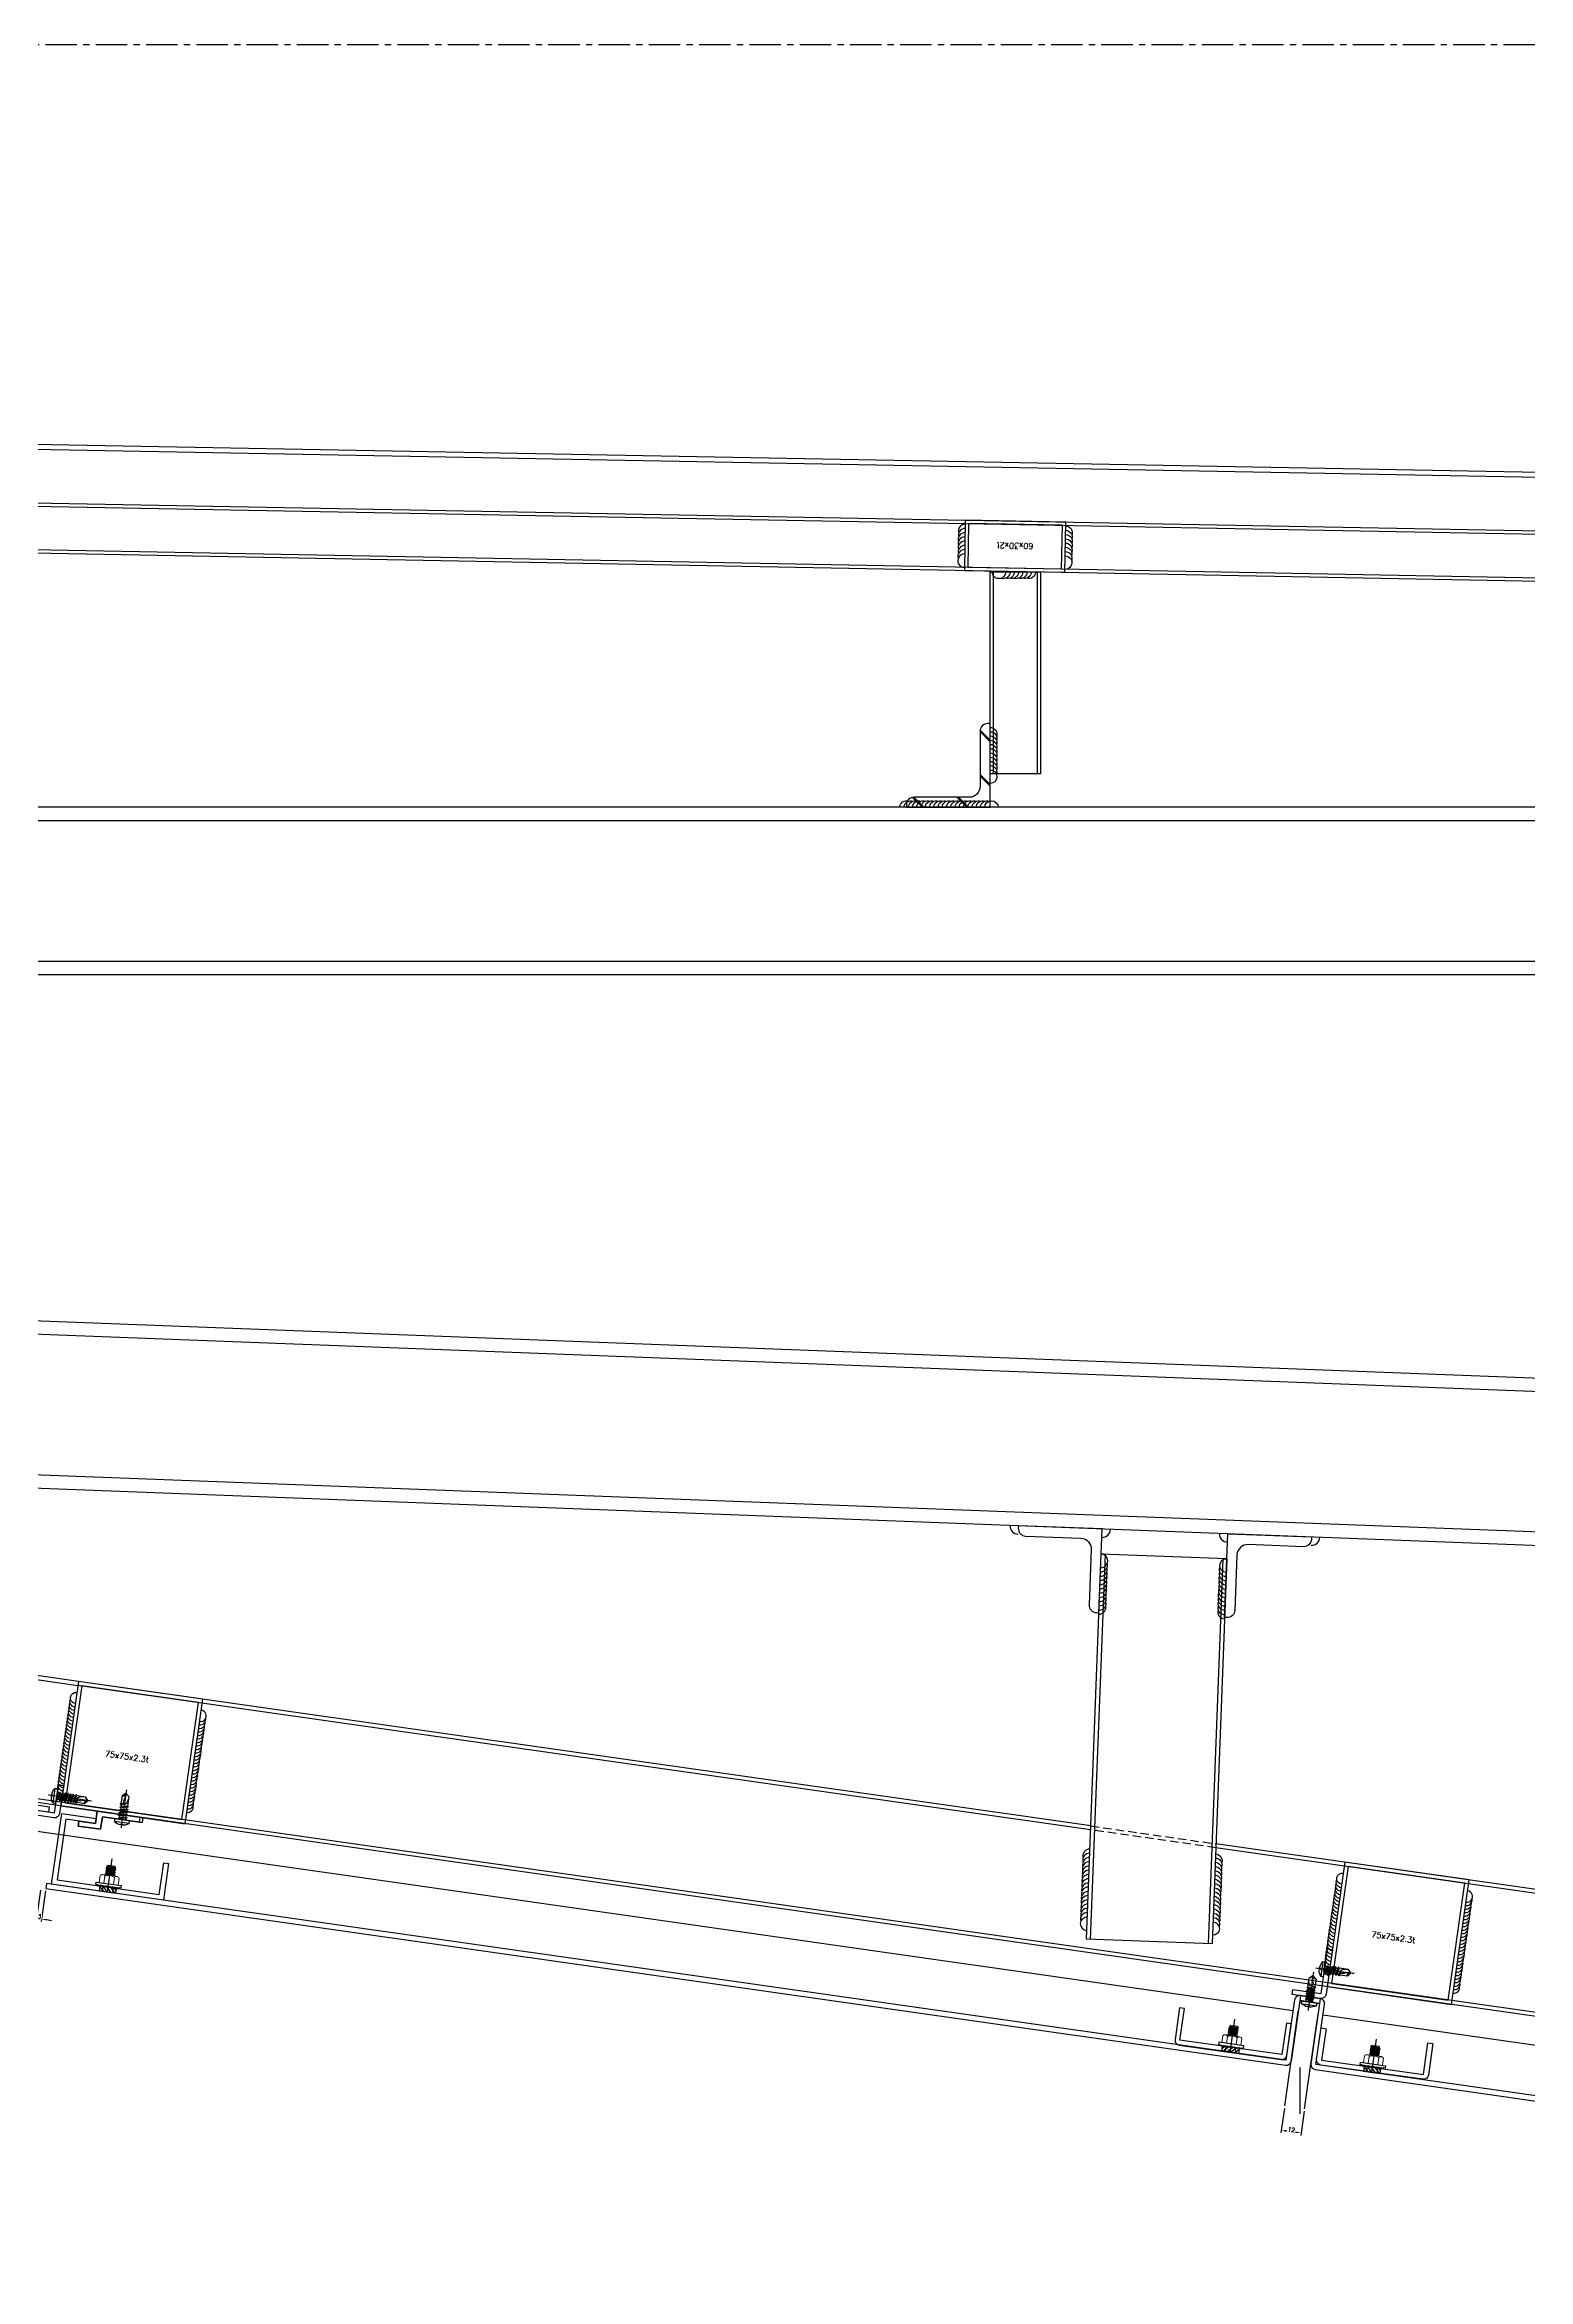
# Model space of a CAD drawing. Extents: x -3378 to 102197, y -3799 to 48702.
# Drawn here: x 56752 to 57637, y 32214 to 33548 of the extents above; entities that cross this region are included whole.
import ezdxf

# ---------------------------------------------------------------- set-up
doc = ezdxf.new("R2010")
doc.units = 0
doc.linetypes.add('CENTER', pattern=[2, 1.25, -0.25, 0.25, -0.25])
doc.linetypes.add('HIDDEN', pattern=[0.375, 0.25, -0.125])
for name, color, linetype in [('11', 11, 'Continuous'), ('24WELD', 55, 'Continuous'), ('3', 3, 'Continuous'), ('4', 4, 'Continuous'), ('6', 6, 'Continuous'), ('ARR', 6, 'Continuous'), ('BCM-DIM', 54, 'Continuous'), ('BCM-EXT', 2, 'Continuous'), ('BCM-SIL', 8, 'Continuous'), ('GM_SECT_15', 15, 'Continuous'), ('steel', 7, 'Continuous'), ('中心線 CENTER', 6, 'CENTER'), ('螺絲 固定五金 FASTENERS', 124, 'Continuous'), ('視覺模型鋁擠型暫替', 4, 'Continuous'), ('金屬面材 METAL PANEL', 2, 'Continuous'), ('鐵件', 6, 'Continuous'), ('隱藏線 HIDDEN', 8, 'HIDDEN')]:
    doc.layers.add(name, color=color, linetype=linetype)
doc.layers.add('12', color=3, linetype='Continuous', lineweight=9)
doc.layers.add('不顯示', color=254, linetype='Continuous', plot=False)
doc.styles.add('DIM', font='simplex.shx', dxfattribs={"bigfont": 'chineset.shx'})
doc.styles.get("Standard").update_dxf_attribs({"font": 'romans.shx', "bigfont": 'chinese.shx'})
doc.dimstyles.new('b4-3', dxfattribs={"dimtxt": 5, "dimasz": 3, "dimexe": 1.5, "dimexo": 1.5, "dimgap": 0, "dimtad": 1, "dimtxsty": 'Standard', "dimcen": -1.5, "dimdle": 1, "dimclrd": 256, "dimclre": 256, "dimclrt": 3, "dimadec": 0, "dimazin": 0, "dimtfac": 1, "dimtmove": 0, "dimatfit": 3, "dimfxl": 0.18, "dimtfill": 1, "dimarcsym": 1})

# ---------------------------------------------------------------- blocks, each defined once
blk = doc.blocks.new('*u145')
at = {"layer": 'Defpoints'}
h = blk.add_hatch(color=251, dxfattribs=at)
h.dxf.hatch_style = 1
edge = h.paths.add_edge_path(flags=17)
edge.add_arc((0, 0), 0.26, 0, 360)
edge = h.paths.add_edge_path()
edge.add_arc((0, 0), 0.282, 0, 360)
h.paths.add_polyline_path([(-0.1, 0.1), (0.1, 0.1), (0.1, 0.1), (0.1, 0.1), (0.1, 0.1), (0.1, 0.1), (0.2, 0.1), (0.2, 0.2), (0.1, 0.2), (0, 0.2), (0, 0.2), (0, 0.2), (0, 0.2), (0, 0.2), (0, 0.2), (0, 0.2), (-0.1, 0.2), (-0.2, 0.2), (-0.2, 0.1), (-0.1, 0.1), (-0.1, 0.1), (-0.1, 0.1), (-0.1, 0.1)], flags=16)
h.paths.add_polyline_path([(0.1, 0.1), (-0.1, 0.1), (-0.1, 0.1), (-0.1, 0.1), (0.1, 0.1), (0.1, 0.1)], flags=16)
h.paths.add_polyline_path([(0.1, 0), (-0.1, 0), (-0.2, 0), (-0.1, 0), (0, 0), (0, 0), (0, -0.2), (0, -0.2), (0, -0.2), (0, -0.2), (0, 0), (0, 0), (0.1, 0), (0.2, 0)], flags=16)
h.paths.add_polyline_path([(0.1, -0.1), (0.1, -0.1), (0.1, -0.1), (0.1, -0.1), (0.1, -0.2), (0.1, -0.2), (0.1, -0.1), (0.1, -0.1), (0.1, -0.1), (0.1, -0.1)], flags=16)
h.paths.add_polyline_path([(-0.1, -0.1), (-0.1, -0.1), (-0.1, -0.1), (-0.1, -0.1), (-0.1, -0.2), (-0.2, -0.2), (-0.1, -0.2), (-0.1, -0.2), (-0.1, -0.2), (-0.1, -0.1), (-0.1, -0.1)], flags=16)
blk = doc.blocks.new('*U169')
h = blk.add_hatch()
h.set_pattern_fill('STEEL1', color=256, scale=0.5, pattern_type=2)
h.set_pattern_definition([(45, (0, 0), (-13.2583, 13.2583), []), (45, (0.875, 0), (-13.2583, 13.2583), [])])
edge = h.paths.add_edge_path()
edge.add_line((0, 50), (0, 0))
edge.add_line((0, 0), (50, 0))
edge.add_line((50, 0), (50, 1.5))
edge.add_arc((45.5, 1.5), 4.5, 0, 90)
edge.add_line((45.5, 6), (12.5, 6))
edge.add_arc((12.5, 12.5), 6.5, 180, 270, ccw=False)
edge.add_line((6, 12.5), (6, 45.5))
edge.add_arc((1.5, 45.5), 4.5, 0, 90)
edge.add_line((1.5, 50), (0, 50))
at = {"layer": '鐵件'}
blk.add_lwpolyline([(0, 50), (0, 0), (50, 0), (50, 1.5, 0.414214), (45.5, 6), (12.5, 6, -0.414214), (6, 12.5), (6, 45.5, 0.414214), (1.5, 50)], format="xyb", close=True, dxfattribs=at)
blk.add_blockref('*u145', (0, 0))
blk = doc.blocks.new('60x30x2t')
at = {"layer": 'GM_SECT_15'}
for points in [[(0, -30), (60, -30), (60, 0), (0, 0)], [(2, -28), (58, -28), (58, -2), (2, -2)]]:
    blk.add_lwpolyline(points, close=True, dxfattribs=at)
at = {"layer": '不顯示', "linetype": 'Continuous', "insert": (19.1, -13.5), "char_height": 3.5, "attachment_point": 1, "style": 'DIM'}
blk.add_mtext_dynamic_manual_height_columns('60x30x2t', width=104.263, gutter_width=87.5, heights=[0], dxfattribs=at)
blk = doc.blocks.new('*U579')
for centre, end in [((-0.7, -14), 15.2733), ((-0.6, -11.5), 15.2733), ((-0.5, -9), 15.2733), ((-0.3, -6.5), 15.2733), ((-0.2, -4), 87.0635), ((-1.1, -21.5), 15.2733), ((-1, -19), 15.2733), ((-0.8, -16.5), 15.2733)]:
    blk.add_arc(centre, 4, 267.0635, end)
blk = doc.blocks.new('*U580')
for centre, end in [((4, -0.3), 176.1329), ((6.5, -0.4), 104.3427), ((9, -0.6), 104.3427), ((11.5, -0.8), 104.3427), ((14, -0.9), 104.3427), ((16.5, -1.1), 104.3427), ((19, -1.3), 104.3427), ((21.5, -1.5), 104.3427)]:
    blk.add_arc(centre, 4, 356.1329, end)
blk = doc.blocks.new('*U581')
for centre, end in [((-0.7, -14), 15.2733), ((-0.6, -11.5), 15.2733), ((-0.5, -9), 15.2733), ((-0.3, -6.5), 15.2733), ((-0.2, -4), 87.0635), ((-1.1, -21.5), 15.2733), ((-1, -19), 15.2733), ((-0.8, -16.5), 15.2733)]:
    blk.add_arc(centre, 4, 267.0635, end)
blk = doc.blocks.new('*U557')
for centre, end in [((-54, 1.7), 286.3529), ((-51.5, 1.7), 286.3529), ((-49, 1.6), 286.3529), ((-46.5, 1.5), 286.3529), ((-44, 1.4), 286.3529), ((-41.5, 1.3), 286.3529), ((-39, 1.3), 286.3529), ((-36.5, 1.2), 286.3529), ((-34, 1.1), 286.3529), ((-31.5, 1), 286.3529), ((-29, 0.9), 286.3529), ((-26.5, 0.9), 286.3529), ((-24, 0.8), 286.3529), ((-21.5, 0.7), 286.3529), ((-19, 0.6), 286.3529), ((-16.5, 0.5), 286.3529), ((-14, 0.5), 286.3529), ((-11.5, 0.4), 286.3529), ((-9, 0.3), 286.3529), ((-6.5, 0.2), 286.3529), ((-4, 0.1), 358.1431)]:
    blk.add_arc(centre, 4, 178.1431, end)
blk = doc.blocks.new('*U558')
for centre, end in [((-0.5, -14), 16.3529), ((-0.4, -11.5), 16.3529), ((-0.3, -9), 16.3529), ((-0.1, -4), 88.1431), ((-0.2, -6.5), 16.3529), ((-0.9, -26.5), 16.3529), ((-0.8, -24), 16.3529), ((-0.7, -21.5), 16.3529), ((-0.5, -16.5), 16.3529), ((-0.6, -19), 16.3529), ((-0.9, -29), 16.3529)]:
    blk.add_arc(centre, 4, 268.1431, end)
blk = doc.blocks.new('75x75x2.3t')
at = {"layer": 'GM_SECT_15'}
for points in [[(0, -75), (75, -75), (75, 0), (0, 0)], [(2.3, -72.7), (72.7, -72.7), (72.7, -2.3), (2.3, -2.3)]]:
    blk.add_lwpolyline(points, close=True, dxfattribs=at)
at = {"layer": '不顯示', "linetype": 'Continuous', "insert": (21.8, -38.5), "char_height": 3.5, "attachment_point": 1, "style": 'DIM'}
blk.add_mtext_dynamic_manual_height_columns('75x75x2.3t', width=3.486, gutter_width=17.5, heights=[0], dxfattribs=at)
blk = doc.blocks.new('*U401')
for centre, end in [((-69, 2.2), 286.3529), ((-66.5, 2.2), 286.3529), ((-64, 2.1), 286.3529), ((-61.5, 2), 286.3529), ((-59, 1.9), 286.3529), ((-56.5, 1.8), 286.3529), ((-54, 1.7), 286.3529), ((-51.5, 1.7), 286.3529), ((-49, 1.6), 286.3529), ((-46.5, 1.5), 286.3529), ((-44, 1.4), 286.3529), ((-41.5, 1.3), 286.3529), ((-39, 1.3), 286.3529), ((-36.5, 1.2), 286.3529), ((-34, 1.1), 286.3529), ((-31.5, 1), 286.3529), ((-29, 0.9), 286.3529), ((-26.5, 0.9), 286.3529), ((-24, 0.8), 286.3529), ((-21.5, 0.7), 286.3529), ((-19, 0.6), 286.3529), ((-16.5, 0.5), 286.3529), ((-14, 0.5), 286.3529), ((-11.5, 0.4), 286.3529), ((-9, 0.3), 286.3529), ((-6.5, 0.2), 286.3529), ((-4, 0.1), 358.1431)]:
    blk.add_arc(centre, 4, 178.1431, end)
blk = doc.blocks.new('*U402')
for centre, end in [((-69, 2.2), 286.3529), ((-66.5, 2.2), 286.3529), ((-64, 2.1), 286.3529), ((-61.5, 2), 286.3529), ((-59, 1.9), 286.3529), ((-56.5, 1.8), 286.3529), ((-54, 1.7), 286.3529), ((-51.5, 1.7), 286.3529), ((-49, 1.6), 286.3529), ((-46.5, 1.5), 286.3529), ((-44, 1.4), 286.3529), ((-41.5, 1.3), 286.3529), ((-39, 1.3), 286.3529), ((-36.5, 1.2), 286.3529), ((-34, 1.1), 286.3529), ((-31.5, 1), 286.3529), ((-29, 0.9), 286.3529), ((-26.5, 0.9), 286.3529), ((-24, 0.8), 286.3529), ((-21.5, 0.7), 286.3529), ((-19, 0.6), 286.3529), ((-16.5, 0.5), 286.3529), ((-14, 0.5), 286.3529), ((-11.5, 0.4), 286.3529), ((-9, 0.3), 286.3529), ((-6.5, 0.2), 286.3529), ((-4, 0.1), 358.1431)]:
    blk.add_arc(centre, 4, 178.1431, end)
blk = doc.blocks.new('M5x16圓頭自攻')
at = {"layer": 'ARR', "color": 0, "linetype": 'CENTER', "ltscale": 0.87}
blk.add_line((18, 0), (-5.1, 0), dxfattribs=at)
at = {"layer": 'ARR', "color": 0, "linetype": 'ByBlock', "ltscale": 0.3}
for p, q in [((-1.6, -4.5), (-1.6, 4.5)), ((0.5, 2.2), (1.1, 1.9)), ((0.7, 2.1), (1.6, -2.5)), ((1.9, 1.9), (1.1, 1.9)), ((2.2, 2.5), (3.2, -2.5)), ((3.5, 1.9), (2.7, 1.9)), ((3.8, 2.5), (4.8, -2.5)), ((5.1, 1.9), (4.3, 1.9)), ((5.4, 2.5), (6.4, -2.5)), ((6.8, 1.9), (5.9, 1.9)), ((7.2, 2.5), (8.2, -2.5)), ((8.4, 1.9), (7.7, 1.9)), ((8.7, 1.9), (8, 1.9)), ((9.1, 2.5), (9.7, -0.6)), ((14.1, 2.1), (9.5, 2.1)), ((15.8, 0.1), (14.1, 2.1)), ((15.8, 0.1), (15.9, 0.1)), ((16, 0), (16, 0)), ((2.1, -1.9), (2.9, -1.9)), ((3.7, -1.9), (4.5, -1.9)), ((5.3, -1.9), (6.1, -1.9)), ((6.9, -1.9), (7.8, -1.9)), ((8.5, -2.1), (12.9, -2.1)), ((15.8, -0.1), (14.1, -2.1)), ((15.8, -0.1), (15.9, -0.1))]:
    blk.add_line(p, q, dxfattribs=at)
blk.add_lwpolyline([(-3, -0.5, 0.134476), (-1.6, -4.5), (-0.6, -4.5, 0.198912), (-0.4, -4.4), (-0.1, -4.1, 0.198912), (0, -3.9), (0, 3.9, 0.198912), (-0.1, 4.1), (-0.4, 4.4, 0.198912), (-0.6, 4.5), (-1.6, 4.5, 0.134562), (-3, 0.5), (-2.5, 0.5), (-2.5, -0.5), (-3, -0.5)], format="xyb", dxfattribs=at)
blk.add_lwpolyline([(1.1, 1.9), (2.1, -1.9), (1.8, -2.5), (1.6, -2.5), (1.3, -1.9), (0.3, 1.9), (0.5, 2.2)], dxfattribs=at)
for points in [[(3.2, -2.5), (2.9, -1.9), (1.9, 1.9), (2.2, 2.5), (2.4, 2.5), (2.7, 1.9), (3.7, -1.9), (3.4, -2.5)], [(4.8, -2.5), (4.5, -1.9), (3.5, 1.9), (3.8, 2.5), (4, 2.5), (4.3, 1.9), (5.3, -1.9), (5, -2.5)], [(6.4, -2.5), (6.1, -1.9), (5.1, 1.9), (5.4, 2.5), (5.6, 2.5), (5.9, 1.9), (6.9, -1.9), (6.6, -2.5)], [(8.2, -2.5), (7.8, -1.9), (6.8, 1.9), (7.2, 2.5), (7.3, 2.5), (7.7, 1.9), (8.7, -1.9), (8.3, -2.5)], [(9.1, 2.5), (8.7, 1.9), (9.7, -0.6), (9.5, 2.1), (9.2, 2.5)]]:
    blk.add_lwpolyline(points, close=True, dxfattribs=at)
for centre, radius, start, end in [((0.7, 3.1), 0.874, 220.3388, 257.7802), ((10.9, -0.3), 1.2, 56.152, 236.152), ((14.9, 6.9), 7.01, 241.6458, 278.008), ((15.9, 1.7), 1.82, 168.8617, 267.6865), ((15.9, 0), 0.05, 0, 90), ((1.2, -3.3), 1.44, 84.7312, 144.22), ((13.5, 4.9), 7.01, 241.6458, 274.9541), ((15.9, 0), 0.05, 270, 0)]:
    blk.add_arc(centre, radius, start, end, dxfattribs=at)
blk = doc.blocks.new('*U255')
blk.add_blockref('M5x16圓頭自攻', (0, 0))
blk = doc.blocks.new('A$C19b21843')
at = {"layer": '11'}
blk.add_lwpolyline([(3.5, 4), (3, 3.5), (3.5, 3), (3, 2.5), (3.5, 2), (3, 1.5), (3.5, 1), (3.5, 0), (5, 0), (5, 15), (3.5, 15), (3.5, 14), (3, 13.5), (3.5, 13), (3, 12.5), (3.5, 12), (3, 11.5), (3.5, 11), (3, 10.5), (3.5, 10), (3, 9.5), (3.5, 9), (3, 8.5), (3.5, 8), (3, 7.5), (3.5, 7), (3, 6.5), (3.5, 6), (3, 5.5), (3.5, 5), (3, 4.5)], close=True, dxfattribs=at)
at = {"layer": '12'}
for p, q in [((5, 13.2), (9.2, 13.2)), ((9.2, 10.4), (5, 10.4)), ((9.2, 4.6), (5, 4.6)), ((9.2, 1.8), (5, 1.8)), ((10, 11.8), (10, 3.2)), ((10, 10), (10.2, 10)), ((10, 4.9), (10, 4.6)), ((10.6, 5), (10.3, 5)), ((10.5, 10.5), (10.9, 4.6)), ((10.7, 10), (11.1, 10)), ((11.5, 5), (11.1, 5)), ((11.3, 10.5), (11.8, 4.6)), ((11.6, 10), (11.9, 10)), ((12.4, 5), (12, 5)), ((12.2, 10.5), (12.6, 4.6)), ((12.5, 10), (12.8, 10)), ((13.2, 5), (12.9, 5)), ((13.1, 10.5), (13.5, 4.6)), ((13.4, 10), (13.7, 10)), ((14.1, 5), (13.8, 5)), ((14, 10.5), (14.4, 4.6)), ((14.2, 10), (14.6, 10)), ((15, 5), (14.6, 5)), ((14.8, 10.5), (15.3, 4.6))]:
    blk.add_line(p, q, dxfattribs=at)
for points in [[(10, 4.6), (10, 4.6), (10.3, 5), (10, 8.4)], [(15.1, 10), (15.5, 10), (15.5, 5.4)], [(15.5, 10), (16, 9.5), (16, 5.5), (15.5, 5)]]:
    blk.add_lwpolyline(points, dxfattribs=at)
for points in [[(10.7, 10), (10.5, 10.5), (10.2, 10), (10.6, 5), (10.9, 4.6), (11.1, 5)], [(11.6, 10), (11.3, 10.5), (11.1, 10), (11.5, 5), (11.8, 4.6), (12, 5)], [(12.5, 10), (12.2, 10.5), (11.9, 10), (12.4, 5), (12.6, 4.6), (12.9, 5)], [(13.4, 10), (13.1, 10.5), (12.8, 10), (13.2, 5), (13.5, 4.6), (13.8, 5)], [(14.2, 10), (14, 10.5), (13.7, 10), (14.1, 5), (14.4, 4.6), (14.6, 5)], [(15.1, 10), (14.8, 10.5), (14.6, 10), (15, 5), (15.3, 4.6), (15.5, 5)]]:
    blk.add_lwpolyline(points, close=True, dxfattribs=at)
for centre, radius, start, end in [((8.3, 11.8), 1.66, 300, 60), ((4.6, 7.5), 5.37, 327.686, 32.314), ((8.3, 3.2), 1.66, 300, 60)]:
    blk.add_arc(centre, radius, start, end, dxfattribs=at)
at = {"layer": '3'}
for p, q in [((0, 12), (3.3, 8.8)), ((3, 10.5), (0, 10.5)), ((0, 9.7), (3.1, 6.6)), ((0, 7.5), (3.5, 4)), ((0, 5.2), (2.7, 2.5)), ((0, 4.5), (3, 4.5)), ((0, 3), (0.5, 2.5)), ((1.8, 12.5), (3.4, 10.9))]:
    blk.add_line(p, q, dxfattribs=at)
at = {"layer": '4'}
blk.add_line((0, 7.5), (20, 7.5), dxfattribs=at)
at = {"layer": '6'}
blk.add_lwpolyline([(0, 12.5), (3, 12.5), (3.5, 12), (3, 11.5), (3.5, 11), (3, 10.5), (3.5, 10), (3, 9.5), (3.5, 9), (3, 8.5), (3.5, 8), (3, 7.5), (3.5, 7), (3, 6.5), (3.5, 6), (3, 5.5), (3.5, 5), (3, 4.5), (3.5, 4), (3, 3.5), (3.5, 3), (3, 2.5), (0, 2.5)], close=True, dxfattribs=at)
blk = doc.blocks.new('A$C20AE7E0D')
at = {"layer": 'ARR', "color": 0, "linetype": 'CENTER', "ltscale": 0.87}
blk.add_line((21, 0), (-5.1, 0), dxfattribs=at)
at = {"layer": 'ARR', "color": 0, "linetype": 'ByBlock', "ltscale": 0.3}
for p, q in [((-1.6, -4.5), (-1.6, 4.5)), ((0.5, 2.2), (1.1, 1.9)), ((0.7, 2.1), (1.6, -2.5)), ((1.9, 1.9), (1.1, 1.9)), ((2.2, 2.5), (3.2, -2.5)), ((3.5, 1.9), (2.7, 1.9)), ((3.8, 2.5), (4.8, -2.5)), ((5.1, 1.9), (4.3, 1.9)), ((5.4, 2.5), (6.4, -2.5)), ((6.8, 1.9), (5.9, 1.9)), ((7.2, 2.5), (8.2, -2.5)), ((8.4, 1.9), (7.7, 1.9)), ((8.7, 2.5), (9.7, -2.5)), ((10.1, 1.9), (9.2, 1.9)), ((10.5, 2.5), (11.5, -2.5)), ((11.7, 1.9), (11, 1.9)), ((12.1, 2.5), (12.7, -0.6)), ((17.1, 2.1), (12.5, 2.1)), ((18.8, 0.1), (17.1, 2.1)), ((18.8, 0.1), (18.9, 0.1)), ((19, 0), (19, 0)), ((2.1, -1.9), (2.9, -1.9)), ((3.7, -1.9), (4.5, -1.9)), ((5.3, -1.9), (6.1, -1.9)), ((6.9, -1.9), (7.8, -1.9)), ((8.7, -1.9), (9.4, -1.9)), ((10.2, -1.9), (11.1, -1.9)), ((11.9, -2.1), (15.9, -2.1)), ((18.8, -0.1), (17.1, -2.1)), ((18.8, -0.1), (18.9, -0.1))]:
    blk.add_line(p, q, dxfattribs=at)
blk.add_lwpolyline([(-3, -0.5, 0.134476), (-1.6, -4.5), (-0.6, -4.5, 0.198912), (-0.4, -4.4), (-0.1, -4.1, 0.198912), (0, -3.9), (0, 3.9, 0.198912), (-0.1, 4.1), (-0.4, 4.4, 0.198912), (-0.6, 4.5), (-1.6, 4.5, 0.134562), (-3, 0.5), (-2.5, 0.5), (-2.5, -0.5), (-3, -0.5)], format="xyb", dxfattribs=at)
blk.add_lwpolyline([(1.1, 1.9), (2.1, -1.9), (1.8, -2.5), (1.6, -2.5), (1.3, -1.9), (0.3, 1.9), (0.5, 2.2)], dxfattribs=at)
for points in [[(3.2, -2.5), (2.9, -1.9), (1.9, 1.9), (2.2, 2.5), (2.4, 2.5), (2.7, 1.9), (3.7, -1.9), (3.4, -2.5)], [(4.8, -2.5), (4.5, -1.9), (3.5, 1.9), (3.8, 2.5), (4, 2.5), (4.3, 1.9), (5.3, -1.9), (5, -2.5)], [(6.4, -2.5), (6.1, -1.9), (5.1, 1.9), (5.4, 2.5), (5.6, 2.5), (5.9, 1.9), (6.9, -1.9), (6.6, -2.5)], [(8.2, -2.5), (7.8, -1.9), (6.8, 1.9), (7.2, 2.5), (7.3, 2.5), (7.7, 1.9), (8.7, -1.9), (8.3, -2.5)], [(9.7, -2.5), (9.4, -1.9), (8.4, 1.9), (8.7, 2.5), (8.9, 2.5), (9.2, 1.9), (10.2, -1.9), (9.9, -2.5)], [(11.5, -2.5), (11.1, -1.9), (10.1, 1.9), (10.5, 2.5), (10.6, 2.5), (11, 1.9), (12, -1.9), (11.6, -2.5)], [(12.1, 2.5), (11.7, 1.9), (12.7, -0.6), (12.5, 2.1), (12.2, 2.5)]]:
    blk.add_lwpolyline(points, close=True, dxfattribs=at)
for centre, radius, start, end in [((0.7, 3.1), 0.874, 220.3388, 257.7802), ((13.9, -0.3), 1.2, 56.152, 236.152), ((17.9, 6.9), 7.01, 241.6458, 278.008), ((18.9, 1.7), 1.82, 168.8617, 267.6865), ((18.9, 0), 0.05, 0, 90), ((1.2, -3.3), 1.44, 84.7312, 144.22), ((16.5, 4.9), 7.01, 241.6458, 274.9541), ((18.9, 0), 0.05, 270, 0)]:
    blk.add_arc(centre, radius, start, end, dxfattribs=at)
blk = doc.blocks.new('*U77')
at = {"color": 0, "linetype": 'ByBlock'}
blk.add_blockref('A$C20AE7E0D', (0, 0), dxfattribs=at)
blk = doc.blocks.new('*D825')
at = {"layer": 'Defpoints', "color": 0, "transparency": 16777216}
for p in [(56749.6, 32448.2, 0), (56752.6, 32447.7, 0)]:
    blk.add_point(p, dxfattribs=at)
at = {"layer": '不顯示', "lineweight": -2, "transparency": 16777216}
for p, q in [((56749.4, 32446.7), (56746.8, 32428.5)), ((56752.4, 32446.3), (56749.8, 32428)), ((56744.1, 32430.4), (56741.1, 32430.8)), ((56747, 32429.9), (56750, 32429.5)), ((56753, 32429.1), (56755.9, 32428.7))]:
    blk.add_line(p, q, dxfattribs=at)
at = {"layer": '不顯示', "transparency": 16777216}
for points in [[(56744.1, 32430.9), (56744, 32429.9), (56747, 32429.9)], [(56753, 32429.6), (56752.9, 32428.6), (56750, 32429.5)]]:
    blk.add_solid(points, dxfattribs=at)
at = {"layer": '不顯示', "color": 3, "transparency": 16777216, "insert": (56748.7, 32431), "char_height": 2.5, "attachment_point": 5, "rotation": 351.8791, "bg_fill": 3, "box_fill_scale": 1.1, "bg_fill_color": 256, "bg_fill_true_color": 13158600, "bg_fill_transparency": 0}
blk.add_mtext('3', dxfattribs=at)
at = {"layer": 'Defpoints', "color": 0, "transparency": 16777216}
blk.add_point((56750, 32429.5), dxfattribs=at)
blk = doc.blocks.new('*U399')
for centre, end in [((-69, 2.2), 286.3529), ((-66.5, 2.2), 286.3529), ((-64, 2.1), 286.3529), ((-61.5, 2), 286.3529), ((-59, 1.9), 286.3529), ((-56.5, 1.8), 286.3529), ((-54, 1.7), 286.3529), ((-51.5, 1.7), 286.3529), ((-49, 1.6), 286.3529), ((-46.5, 1.5), 286.3529), ((-44, 1.4), 286.3529), ((-41.5, 1.3), 286.3529), ((-39, 1.3), 286.3529), ((-36.5, 1.2), 286.3529), ((-34, 1.1), 286.3529), ((-31.5, 1), 286.3529), ((-29, 0.9), 286.3529), ((-26.5, 0.9), 286.3529), ((-24, 0.8), 286.3529), ((-21.5, 0.7), 286.3529), ((-19, 0.6), 286.3529), ((-16.5, 0.5), 286.3529), ((-14, 0.5), 286.3529), ((-11.5, 0.4), 286.3529), ((-9, 0.3), 286.3529), ((-6.5, 0.2), 286.3529), ((-4, 0.1), 358.1431)]:
    blk.add_arc(centre, 4, 178.1431, end)
blk = doc.blocks.new('*U400')
for centre, end in [((-69, 2.2), 286.3529), ((-66.5, 2.2), 286.3529), ((-64, 2.1), 286.3529), ((-61.5, 2), 286.3529), ((-59, 1.9), 286.3529), ((-56.5, 1.8), 286.3529), ((-54, 1.7), 286.3529), ((-51.5, 1.7), 286.3529), ((-49, 1.6), 286.3529), ((-46.5, 1.5), 286.3529), ((-44, 1.4), 286.3529), ((-41.5, 1.3), 286.3529), ((-39, 1.3), 286.3529), ((-36.5, 1.2), 286.3529), ((-34, 1.1), 286.3529), ((-31.5, 1), 286.3529), ((-29, 0.9), 286.3529), ((-26.5, 0.9), 286.3529), ((-24, 0.8), 286.3529), ((-21.5, 0.7), 286.3529), ((-19, 0.6), 286.3529), ((-16.5, 0.5), 286.3529), ((-14, 0.5), 286.3529), ((-11.5, 0.4), 286.3529), ((-9, 0.3), 286.3529), ((-6.5, 0.2), 286.3529), ((-4, 0.1), 358.1431)]:
    blk.add_arc(centre, 4, 178.1431, end)
blk = doc.blocks.new('*D827')
at = {"layer": 'Defpoints', "color": 0, "transparency": 16777216}
for p in [(57491.8, 32317.9), (57503.6, 32316.2, 0)]:
    blk.add_point(p, dxfattribs=at)
at = {"layer": '不顯示', "lineweight": -2, "transparency": 16777216}
for p, q in [((57491.6, 32316.4), (57489.5, 32301.9)), ((57503.4, 32314.8), (57501.4, 32300.2)), ((57492.7, 32303), (57498.6, 32302.2))]:
    blk.add_line(p, q, dxfattribs=at)
at = {"layer": '不顯示', "transparency": 16777216}
for points in [[(57492.7, 32303.5), (57492.6, 32302.5), (57489.7, 32303.4)], [(57498.7, 32302.7), (57498.5, 32301.7), (57501.6, 32301.7)]]:
    blk.add_solid(points, dxfattribs=at)
at = {"layer": '不顯示', "color": 3, "transparency": 16777216, "insert": (57495.8, 32303.8), "char_height": 2.5, "attachment_point": 5, "rotation": 351.8791, "bg_fill": 3, "box_fill_scale": 1.1, "bg_fill_color": 256, "bg_fill_true_color": 13158600, "bg_fill_transparency": 0}
blk.add_mtext('12', dxfattribs=at)
at = {"layer": 'Defpoints', "color": 0, "transparency": 16777216}
blk.add_point((57501.6, 32301.7), dxfattribs=at)
blk = doc.blocks.new('*U386')
for centre, end in [((3.9, -0.7), 170.022), ((6.4, -1.1), 98.2318), ((8.9, -1.6), 98.2318), ((11.3, -2), 98.2318), ((13.8, -2.4), 98.2318), ((16.3, -2.9), 98.2318), ((18.7, -3.3), 98.2318), ((21.2, -3.7), 98.2318), ((23.6, -4.2), 98.2318), ((26.1, -4.6), 98.2318), ((28.6, -5), 98.2318), ((31, -5.5), 98.2318)]:
    blk.add_arc(centre, 4, 350.022, end)
blk = doc.blocks.new('*U387')
for centre, end in [((3.9, -0.7), 170.022), ((6.4, -1.1), 98.2318), ((8.9, -1.6), 98.2318), ((11.3, -2), 98.2318), ((13.8, -2.4), 98.2318), ((16.3, -2.9), 98.2318), ((18.7, -3.3), 98.2318), ((21.2, -3.7), 98.2318), ((23.6, -4.2), 98.2318), ((26.1, -4.6), 98.2318), ((28.6, -5), 98.2318), ((31, -5.5), 98.2318)]:
    blk.add_arc(centre, 4, 350.022, end)
blk = doc.blocks.new('*U388')
for centre, end in [((3.9, -0.7), 170.022), ((6.4, -1.1), 98.2318), ((8.9, -1.6), 98.2318), ((11.3, -2), 98.2318), ((13.8, -2.4), 98.2318), ((16.3, -2.9), 98.2318), ((18.7, -3.3), 98.2318), ((21.2, -3.7), 98.2318), ((23.6, -4.2), 98.2318), ((26.1, -4.6), 98.2318), ((28.6, -5), 98.2318), ((31, -5.5), 98.2318), ((33.5, -5.9), 98.2318), ((35.9, -6.3), 98.2318), ((38.4, -6.8), 98.2318), ((40.9, -7.2), 98.2318), ((43.3, -7.6), 98.2318)]:
    blk.add_arc(centre, 4, 350.022, end)
blk = doc.blocks.new('*U390')
for centre, end in [((3.9, -0.7), 170.022), ((6.4, -1.1), 98.2318), ((8.9, -1.6), 98.2318), ((11.3, -2), 98.2318), ((13.8, -2.4), 98.2318), ((16.3, -2.9), 98.2318), ((18.7, -3.3), 98.2318), ((21.2, -3.7), 98.2318), ((23.6, -4.2), 98.2318), ((26.1, -4.6), 98.2318), ((28.6, -5), 98.2318), ((31, -5.5), 98.2318), ((33.5, -5.9), 98.2318), ((35.9, -6.3), 98.2318), ((38.4, -6.8), 98.2318), ((40.9, -7.2), 98.2318), ((43.3, -7.6), 98.2318)]:
    blk.add_arc(centre, 4, 350.022, end)

msp = doc.modelspace()

# ---------------------------------------------------------------- linework, layer by layer
for p, q in [((57495.171, 32341.776, 0), (57499.833, 32374.445, 0)), ((57507.051, 32340.081, 0), (57511.713, 32372.75, 0))]:
    msp.add_line(p, q)
at = {"color": 2}
for centre, start, end in [((57332.875, 32664.174, 0), 177.816294, 267.816294), ((57382.839, 32662.269, 0), 267.816294, 357.816294), ((57457.784, 32659.411, 0), 177.816294, 267.816294), ((57507.748, 32657.506, 0), 267.816294, 357.816294)]:
    msp.add_arc(centre, 5, start, end, dxfattribs=at)
msp.add_arc((57382.839, 32662.269, 0), 5, 177.816293, 177.816294)
at = {"layer": 'BCM-EXT'}
msp.add_line((56808.434, 32487.224, 0), (56808.858, 32490.194, 0), dxfattribs=at)
at = {"layer": 'BCM-EXT', "elevation": 0}
msp.add_lwpolyline([(56783.218, 32493.853), (56782.175, 32486.547), (56772.257, 32487.963), (56771.833, 32484.993), (56785.246, 32483.079), (56786.288, 32490.384), (56809.919, 32487.012)], dxfattribs=at)
at = {"layer": 'GM_SECT_15'}
for p, q in [((56155.09, 33283.819, 0), (58636.614, 33237.284, 0)), ((56155.128, 33285.819, 0), (58636.651, 33239.284, 0)), ((56154.565, 33255.824, 0), (58636.089, 33209.289, 0)), ((56154.603, 33257.824, 0), (58636.126, 33211.289, 0)), ((57373.504, 32417.446, 0), (57382.267, 32647.279, 0)), ((57384.566, 32647.192, 0), (57375.802, 32417.359, 0)), ((57457.213, 32644.422, 0), (57382.267, 32647.279, 0)), ((57454.915, 32644.509, 0), (57446.151, 32414.676, 0)), ((57457.213, 32644.422, 0), (57448.45, 32414.589, 0)), ((58427.722, 32259.186, 0), (55938.651, 32614.367, 0)), ((58741.129, 32214.464, 0), (55938.652, 32614.367, 0)), ((58741.454, 32216.741, 0), (55940.931, 32616.365, 0)), ((56654.392, 32585.685, 0), (56771.675, 32568.936, 0)), ((56772, 32571.213, 0), (56654.48, 32587.996, 0)), ((57375.992, 32482.704, 0), (56771.675, 32568.936, 0)), ((57376.081, 32485.014, 0), (56772, 32571.213, 0)), ((57376.081, 32485.014, 0), (56772, 32571.213, 0)), ((58371.392, 32342.99, 0), (57450.729, 32474.363, 0)), ((58371.304, 32340.679, 0), (57450.641, 32472.052, 0)), ((57448.45, 32414.589, 0), (57373.504, 32417.446, 0))]:
    msp.add_line(p, q, dxfattribs=at)
at = {"layer": 'GM_SECT_15', "elevation": 0}
for points in [[(57346.027, 33112.945), (57316.027, 33112.945), (57316.027, 33233.481), (57346.027, 33233.481)], [(57344.027, 33112.945), (57318.027, 33112.945), (57318.027, 33233.481), (57344.027, 33233.481)]]:
    msp.add_lwpolyline(points, close=True, dxfattribs=at)
at = {"layer": 'steel'}
for points in [[(57375.11, 32617.03, 0.41421356), (57379.435, 32612.362), (57380.934, 32612.305), (57382.839, 32662.269), (57332.875, 32664.174), (57332.818, 32662.675, 0.41421356), (57337.143, 32658.007), (57370.119, 32656.749, -0.41421356), (57376.367, 32650.006)], [(57462.046, 32613.715, -0.41421356), (57457.378, 32609.39), (57455.879, 32609.447), (57457.784, 32659.411), (57507.748, 32657.506), (57507.691, 32656.007, -0.41421356), (57503.023, 32651.681), (57470.047, 32652.939, 0.41421356), (57463.304, 32646.691)]]:
    msp.add_lwpolyline(points, format="xyb", close=True, dxfattribs=at)
at = {"layer": '不顯示'}
for p, q in [((57491.769, 32317.931), (57495.171, 32341.776, 0)), ((57501.111, 32313.131), (57501.111, 32340.928)), ((57503.649, 32316.236, 0), (57507.051, 32340.081, 0))]:
    msp.add_line(p, q, dxfattribs=at)
at = {"layer": '中心線 CENTER', "ltscale": 15}
msp.add_line((73331.115, 33548.085), (54300.371, 33548.085, 0), dxfattribs=at)
at = {"layer": '視覺模型鋁擠型暫替', "linetype": 'Continuous'}
for p, q in [((59243.907, 33092.945, 0), (56180.911, 33092.945, 0)), ((59243.907, 33084.945, 0), (56180.911, 33084.945, 0)), ((59243.907, 33000.945, 0), (56180.911, 33000.945, 0)), ((59243.907, 32992.945, 0), (56180.911, 32992.945, 0)), ((56183.71, 32808.066, 0), (58729.435, 32710.994, 0)), ((56183.71, 32800.06, 0), (58729.283, 32702.994, 0)), ((58727.682, 32618.994, 0), (56183.71, 32715.999, 0)), ((58727.529, 32610.994, 0), (56183.602, 32707.997, 0))]:
    msp.add_line(p, q, dxfattribs=at)
at = {"layer": '金屬面材 METAL PANEL'}
for p, q in [((56037.621, 33320.028, 0), (58698.079, 33270.117, 0)), ((56037.677, 33323.028, 0), (58698.135, 33273.117, 0)), ((56081.327, 32576.857, 0), (57496.863, 32374.869, 0)), ((56753.02, 32450.706, 0), (56752.596, 32447.737, 0)), ((56752.596, 32447.737, 0), (57492.201, 32342.2, 0)), ((57492.625, 32345.169, 0), (56753.02, 32450.706, 0)), ((57492.625, 32345.169, 0), (57497.767, 32381.205, 0)), ((57500.737, 32380.781, 0), (57495.595, 32344.746, 0)), ((57501.161, 32383.751, 0), (57500.737, 32380.781, 0)), ((57500.737, 32380.781, 0), (57512.617, 32379.086, 0)), ((57512.617, 32379.086, 0), (57500.737, 32380.781, 0)), ((57513.041, 32382.056, 0), (57501.161, 32383.751, 0)), ((57501.161, 32383.751, 0), (57513.041, 32382.056, 0)), ((57513.041, 32382.056, 0), (57512.617, 32379.086, 0)), ((57512.617, 32379.086, 0), (57507.475, 32343.051, 0)), ((57510.445, 32342.627, 0), (57515.587, 32378.662, 0)), ((57514.683, 32372.326, 0), (58428.853, 32241.88, 0)), ((58250.05, 32237.09, 0), (57510.445, 32342.627, 0)), ((57510.021, 32339.657, 0), (58249.626, 32234.12, 0))]:
    msp.add_line(p, q, dxfattribs=at)
at = {"layer": '金屬面材 METAL PANEL', "linetype": 'Continuous', "elevation": 0}
for points in [[(56763.16, 32509.261), (56760.758, 32492.432, -0.41421352), (56757.364, 32489.886), (56745.485, 32491.581), (56745.909, 32494.551), (56757.788, 32492.856), (56760.19, 32509.685), (56763.16, 32509.261)], [(57429.011, 32376.469), (57426.327, 32357.659, 0.41421344), (57428.873, 32354.265), (57489.655, 32345.592, 0.41421356), (57493.049, 32348.138), (57495.733, 32366.948), (57495.733, 32366.948), (57492.763, 32367.372), (57492.763, 32367.372), (57490.079, 32348.562), (57429.297, 32357.235), (57431.981, 32376.045), (57429.011, 32376.469)], [(57580.219, 32355.193), (57577.609, 32336.373, -0.41421344), (57574.225, 32333.814), (57513.409, 32342.25, -0.41421356), (57510.85, 32345.634), (57513.461, 32364.454), (57513.461, 32364.454), (57516.432, 32364.041), (57516.432, 32364.041), (57513.822, 32345.221), (57574.637, 32336.785), (57577.248, 32355.605), (57580.219, 32355.193)]]:
    msp.add_lwpolyline(points, format="xyb", dxfattribs=at)
msp.add_lwpolyline([(56670.583, 32492.774), (56666.769, 32466.044, 0.41421356), (56669.315, 32462.651), (56732.129, 32453.687, 0.41421356), (56735.523, 32456.234), (56741.089, 32495.238), (56754.294, 32493.354), (56754.717, 32496.324), (56741.512, 32498.208, 0.41421356), (56738.119, 32495.662), (56732.553, 32456.657), (56669.738, 32465.621), (56673.553, 32492.35)], format="xyb", close=True, dxfattribs=at)
for points in [[(56825.819, 32462.541), (56822.712, 32440.762), (56755.99, 32450.283), (56762.008, 32492.455), (56782.599, 32489.517), (56782.175, 32486.547), (56764.554, 32489.062), (56759.384, 32452.829), (56820.166, 32444.156), (56822.85, 32462.965), (56825.819, 32462.541)], [(56809.919, 32487.012), (56786.288, 32490.384), (56785.246, 32483.079), (56771.833, 32484.993), (56772.257, 32487.963), (56782.175, 32486.547), (56783.218, 32493.853), (56810.343, 32489.982), (56809.917, 32487.012)]]:
    msp.add_lwpolyline(points, dxfattribs=at)
at = {"layer": '金屬面材 METAL PANEL', "elevation": 0}
msp.add_lwpolyline([(57496.627, 32387.395), (57513.461, 32385.026), (57517.251, 32411.759), (57520.221, 32411.341), (57516.432, 32384.608, -0.41421356), (57513.043, 32382.055), (57496.209, 32384.424)], format="xyb", close=True, dxfattribs=at)
at = {"layer": '金屬面材 METAL PANEL'}
for centre, start, end in [((57500.737, 32380.781, 0), 81.879077, 171.879077), ((57512.617, 32379.086, 0), 351.879072, 81.879072), ((57492.625, 32345.17, 0), 261.879076, 351.87901), ((57510.445, 32342.627, 0), 171.879139, 261.879073)]:
    msp.add_arc(centre, 3, start, end, dxfattribs=at)
at = {"layer": '隱藏線 HIDDEN', "linetype": 'HIDDEN', "ltscale": 20}
for p, q in [((57450.641, 32472.051, 0), (57375.992, 32482.704, 0)), ((57376.081, 32485.014, 0), (57450.729, 32474.362, 0))]:
    msp.add_line(p, q, dxfattribs=at)

# ---------------------------------------------------------------- block references
at = {"rotation": 89.9999999999537}
msp.add_blockref('*U169', (57316.027, 33092.945, 0), dxfattribs=at)
at = {"layer": '24WELD'}
for name, p, xscale, yscale, zscale, rotation in [('*U581', (57300.68, 33236.08), 1.012500000000003, 1.012500000000003, 1.012500000000003, 181.7184716819664), ('*U579', (57360.67, 33234.955), -1.012500000000001, 1.012500000000001, 1.012500000000001, 176.1328755874213), ('*U580', (57317.27, 33233.481, 0), -1.012500000000001, 1.012500000000001, 1.012500000000001, 176.1328755874213), ('*U558', (57316.027, 33107.185, 0), -1.012500000000001, 1.012500000000001, 1.012500000000001, 178.1430628016457), ('*U557', (57320.857, 33092.814, 0), -1.012500000000001, 1.012500000000001, 1.012500000000001, 178.1430628016457), ('*U386', (57382.267, 32647.279, 0), 1.012500000000001, 1.012500000000001, 1.012500000000001, 277.7946052501093), ('*U387', (57457.213, 32644.422, 0), -1.012500000000001, 1.012500000000001, 1.012500000000001, 77.8379828914221), ('*U401', (56771.07, 32564.699, 0), -0.8437500000000008, 0.8437500000000008, 0.8437500000000008, 260.0217577098238), ('*U402', (56845.318, 32554.105, 0), 0.8437500000000008, 0.8437500000000008, 0.8437500000000008, 83.73640239755889), ('*U390', (57373.704, 32422.679, 0), 1.012500000000001, 1.012500000000001, 1.012500000000001, 97.7946052501094), ('*U388', (57448.649, 32419.821, 0), -1.012500000000001, 1.012500000000001, 1.012500000000001, 257.837982891422), ('*U399', (57526.748, 32456.869, 0), -0.8437500000000008, 0.8437500000000008, 0.8437500000000008, 260.0217577098238), ('*U400', (57600.995, 32446.274, 0), 0.8437500000000008, 0.8437500000000008, 0.8437500000000008, 83.73640239755889)]:
    msp.add_blockref(name, p, dxfattribs=dict(at, xscale=xscale, yscale=yscale, zscale=zscale, rotation=rotation))
at = {"layer": 'BCM-DIM', "xscale": -1}
for p, rotation in [((56781.926, 32446.582, 0), 261.8790730449376), ((57536.388, 32339.062, 0), 262.1025777342891)]:
    msp.add_blockref('A$C19b21843', p, dxfattribs=dict(at, rotation=rotation))
at = {"layer": 'BCM-DIM', "rotation": 81.87907304458106}
msp.add_blockref('A$C19b21843', (57466.689, 32348.869, 0), dxfattribs=at)
at = {"layer": 'BCM-SIL', "rotation": 81.85584514685473}
msp.add_blockref('*U255', (56798.104, 32488.698, 0), dxfattribs=at)
at = {"layer": 'BCM-SIL', "xscale": -1}
for p, rotation in [((57506.439, 32379.962, 0), 261.9908253894112), ((57515.496, 32399.383, 0), 171.9908253894112)]:
    msp.add_blockref('*U255', p, dxfattribs=dict(at, rotation=rotation))
at = {"layer": 'GM_SECT_15', "rotation": 351.8790773316075}
for p in [(56772, 32571.213, 0), (57527.677, 32463.383, 0)]:
    msp.add_blockref('75x75x2.3t', p, dxfattribs=at)
at = {"layer": '螺絲 固定五金 FASTENERS', "xscale": -1, "rotation": 171.8790479488455}
msp.add_blockref('*U77', (56758.916, 32502.794, 0), dxfattribs=at)
at = {"layer": '鐵件', "linetype": 'Continuous', "rotation": 178.9256736346878}
msp.add_blockref('60x30x2t', (57360.637, 33233.207, 0), dxfattribs=at)

# ---------------------------------------------------------------- next in the draw order: dimensions: what is measured, and where the dimension line sits
at = {"layer": '不顯示'}
for p1, p2, distance, picture, middle in [((56749.626, 32448.16, 0), (56752.596, 32447.737, 0), -18.399, '*D825', (56748.689, 32430.972)), ((57491.769, 32317.931), (57503.649, 32316.236, 0), -14.651, '*D827', (57495.816, 32303.817))]:
    dim = msp.add_aligned_dim(p1=p1, p2=p2, distance=distance, dimstyle='b4-3', override={"dimtxt": 2.5}, dxfattribs=at)
    dim.commit()
    dim.dimension.update_dxf_attribs({"geometry": picture, "text_midpoint": middle})

doc.saveas('drawing.dxf')
